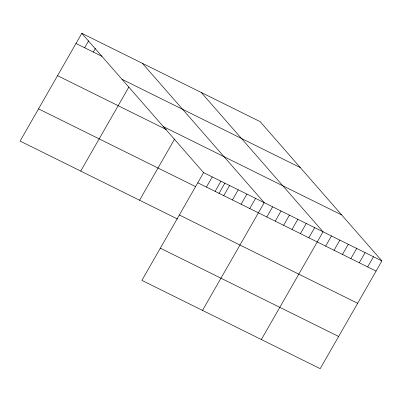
<?xml version="1.0" encoding="UTF-8"?>
<svg xmlns="http://www.w3.org/2000/svg" width="402" height="402" viewBox="0 0 402 402"><rect width="100%" height="100%" fill="white"/><g stroke="black" fill="none" stroke-linecap="round" stroke-linejoin="round"><path stroke-width="0.6" d="M81.802 33.326L203.593 172.639L141.891 280.38L320.198 368.674L381.9 260.933L260.109 121.62L81.802 33.326L20.1 141.067L177.674 219.095M84.646 47.768L88.626 40.823M93.309 52.059L95.45 48.315M80.722 171.086L128.926 86.917M139.564 200.221L174.634 138.986M206.437 187.081L212.256 176.93M215.1 191.372L220.914 181.217M218.929 193.528L224.864 183.161M223.758 195.658L229.577 185.508M232.421 199.95L238.235 189.794M241.079 204.236L246.898 194.081M249.742 208.527L255.556 198.372M202.518 310.399L264.22 202.658L142.429 63.345M266.807 216.979L272.626 206.824M275.214 221.14L281.028 210.985M283.621 225.301L289.435 215.145M292.028 229.467L297.842 219.311M300.43 233.627L306.249 223.472M308.837 237.788L314.655 227.638M261.355 339.534L323.057 231.798L201.266 92.485M325.65 246.114L331.464 235.959M334.057 250.28L339.871 240.125M342.459 254.441L348.278 244.285M350.866 258.602L356.685 248.446M359.272 262.767L365.086 252.612M367.679 266.928L373.493 256.772M75.988 43.481L101.967 56.345M121.992 79.3L300.299 167.594M163.403 126.665L341.71 214.964M57.546 75.682L166.363 129.57M203.593 172.639L381.9 260.933M197.779 182.794L376.086 271.089M38.542 108.862L195.553 186.613M179.337 214.995L357.639 303.294M160.333 248.175L338.64 336.474"/></g></svg>
